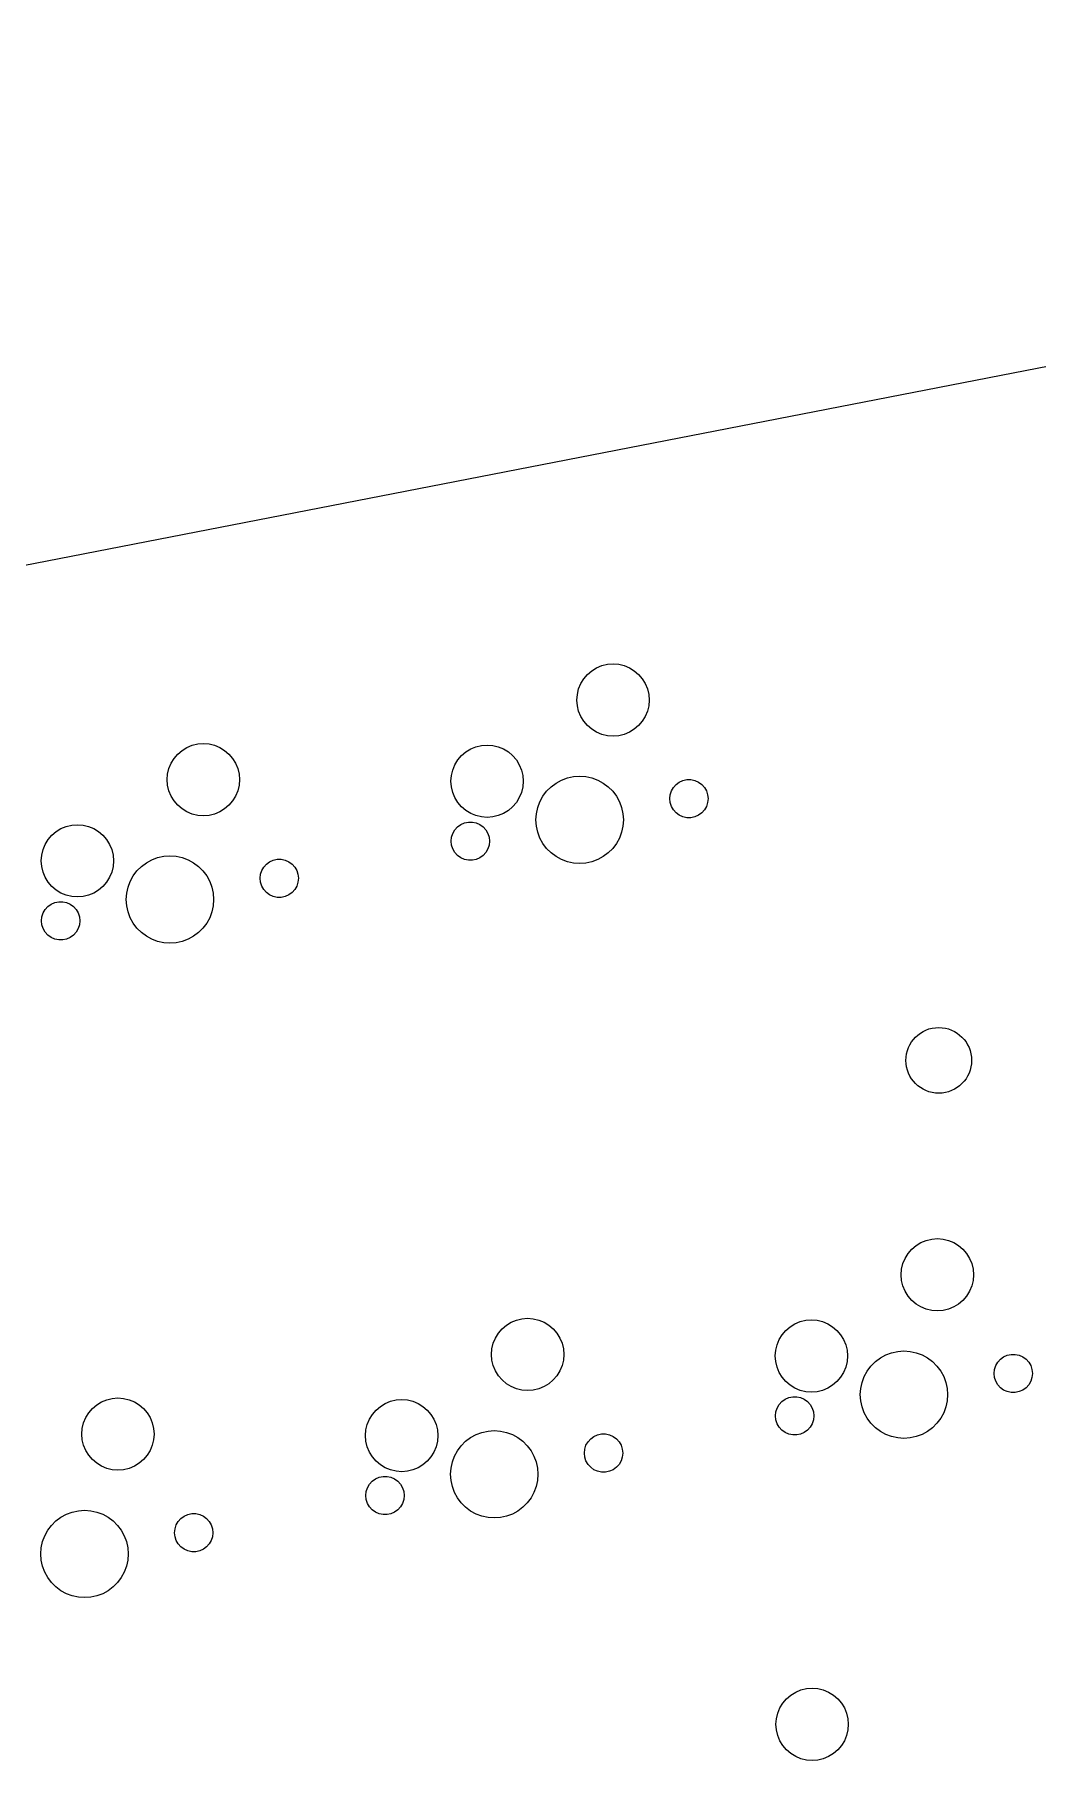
# Model space of a CAD drawing. Extents: x 101 to 518, y -308 to -134.
# Drawn here: x 300.5 to 346.3, y -213.1 to -134.4 of the extents above; entities that cross this region are included whole.
import ezdxf

# ---------------------------------------------------------------- set-up
doc = ezdxf.new("R2010")
doc.units = 0
doc.layers.add('BLACK', color=7, linetype='CONTINUOUS')

msp = doc.modelspace()

# ---------------------------------------------------------------- linework, layer by layer
at = {"layer": 'BLACK', "linetype": 'CONTINUOUS'}
for p, q in [((424.711961, -134.376322), (268.442894, -164.75692)), ((325.472702, -164.000792), (325.607985, -163.78003)), ((325.607985, -163.78003), (325.776137, -163.58315)), ((325.776137, -163.58315), (325.973017, -163.414998)), ((325.973017, -163.414998), (326.193779, -163.279715)), ((326.193779, -163.279715), (326.432985, -163.180633)), ((326.432985, -163.180633), (326.684746, -163.12019)), ((326.684746, -163.12019), (326.942863, -163.099876)), ((326.942863, -163.099876), (327.20098, -163.12019)), ((327.20098, -163.12019), (327.452741, -163.180633)), ((327.452741, -163.180633), (327.691947, -163.279715)), ((327.691947, -163.279715), (327.912709, -163.414998)), ((327.912709, -163.414998), (328.109589, -163.58315)), ((328.109589, -163.58315), (328.277741, -163.78003)), ((328.277741, -163.78003), (328.413024, -164.000792)), ((325.292863, -164.749876), (325.313177, -164.491759)), ((325.313177, -164.491759), (325.37362, -164.239998)), ((325.37362, -164.239998), (325.472702, -164.000792)), ((328.413024, -164.000792), (328.512106, -164.239998)), ((328.512106, -164.239998), (328.572549, -164.491759)), ((328.572549, -164.491759), (328.592863, -164.749876)), ((325.313177, -165.007993), (325.292863, -164.749876)), ((325.37362, -165.259754), (325.313177, -165.007993)), ((325.472702, -165.49896), (325.37362, -165.259754)), ((328.512106, -165.259754), (328.413024, -165.49896)), ((328.572549, -165.007993), (328.512106, -165.259754)), ((328.592863, -164.749876), (328.572549, -165.007993)), ((325.607985, -165.719722), (325.472702, -165.49896)), ((325.776137, -165.916602), (325.607985, -165.719722)), ((325.973017, -166.084754), (325.776137, -165.916602)), ((326.193779, -166.220037), (325.973017, -166.084754)), ((327.912709, -166.084754), (327.691947, -166.220037)), ((328.109589, -165.916602), (327.912709, -166.084754)), ((328.277741, -165.719722), (328.109589, -165.916602)), ((328.413024, -165.49896), (328.277741, -165.719722)), ((307.273019, -167.049909), (307.493781, -166.914626)), ((307.493781, -166.914626), (307.732987, -166.815544)), ((307.732987, -166.815544), (307.984748, -166.755101)), ((307.984748, -166.755101), (308.242865, -166.734787)), ((308.242865, -166.734787), (308.500982, -166.755101)), ((308.500982, -166.755101), (308.752743, -166.815544)), ((308.752743, -166.815544), (308.991949, -166.914626)), ((308.991949, -166.914626), (309.212711, -167.049909)), ((320.22434, -167.119968), (320.445102, -166.984685)), ((320.445102, -166.984685), (320.684308, -166.885603)), ((320.684308, -166.885603), (320.936069, -166.82516)), ((320.936069, -166.82516), (321.194186, -166.804846)), ((321.194186, -166.804846), (321.452303, -166.82516)), ((321.452303, -166.82516), (321.704064, -166.885603)), ((321.704064, -166.885603), (321.94327, -166.984685)), ((321.94327, -166.984685), (322.164032, -167.119968)), ((326.432985, -166.319119), (326.193779, -166.220037)), ((326.684746, -166.379562), (326.432985, -166.319119)), ((326.942863, -166.399876), (326.684746, -166.379562)), ((327.20098, -166.379562), (326.942863, -166.399876)), ((327.452741, -166.319119), (327.20098, -166.379562)), ((327.691947, -166.220037), (327.452741, -166.319119)), ((306.673622, -167.874909), (306.772704, -167.635703)), ((306.772704, -167.635703), (306.907987, -167.414941)), ((306.907987, -167.414941), (307.076139, -167.218061)), ((307.076139, -167.218061), (307.273019, -167.049909)), ((309.212711, -167.049909), (309.409591, -167.218061)), ((309.409591, -167.218061), (309.577743, -167.414941)), ((309.577743, -167.414941), (309.713026, -167.635703)), ((309.713026, -167.635703), (309.812108, -167.874909)), ((319.624943, -167.944968), (319.724025, -167.705762)), ((319.724025, -167.705762), (319.859308, -167.485)), ((319.859308, -167.485), (320.02746, -167.28812)), ((320.02746, -167.28812), (320.22434, -167.119968)), ((322.164032, -167.119968), (322.360912, -167.28812)), ((322.360912, -167.28812), (322.529064, -167.485)), ((322.529064, -167.485), (322.664347, -167.705762)), ((322.664347, -167.705762), (322.763429, -167.944968)), ((306.592865, -168.384787), (306.613179, -168.12667)), ((306.613179, -168.642904), (306.592865, -168.384787)), ((306.613179, -168.12667), (306.673622, -167.874909)), ((309.812108, -167.874909), (309.872551, -168.12667)), ((309.872551, -168.12667), (309.892865, -168.384787)), ((309.892865, -168.384787), (309.872551, -168.642904)), ((319.544186, -168.454846), (319.5645, -168.196729)), ((319.5645, -168.712963), (319.544186, -168.454846)), ((319.5645, -168.196729), (319.624943, -167.944968)), ((322.763429, -167.944968), (322.823872, -168.196729)), ((322.823872, -168.196729), (322.844186, -168.454846)), ((322.844186, -168.454846), (322.823872, -168.712963)), ((324.113113, -168.714308), (324.340856, -168.543822)), ((324.340856, -168.543822), (324.590544, -168.407482)), ((324.590544, -168.407482), (324.857093, -168.308064)), ((324.857093, -168.308064), (325.135078, -168.247592)), ((325.135078, -168.247592), (325.41884, -168.227297)), ((325.41884, -168.227297), (325.702602, -168.247592)), ((325.702602, -168.247592), (325.980587, -168.308064)), ((325.980587, -168.308064), (326.247136, -168.407482)), ((326.247136, -168.407482), (326.496824, -168.543822)), ((326.496824, -168.543822), (326.724567, -168.714308)), ((329.820017, -168.601635), (329.968006, -168.494115)), ((329.968006, -168.494115), (330.135116, -168.419713)), ((330.135116, -168.419713), (330.314044, -168.38168)), ((330.314044, -168.38168), (330.496968, -168.38168)), ((330.496968, -168.38168), (330.675896, -168.419713)), ((330.675896, -168.419713), (330.843006, -168.494115)), ((330.843006, -168.494115), (330.990995, -168.601635)), ((306.673622, -168.894665), (306.613179, -168.642904)), ((306.772704, -169.133871), (306.673622, -168.894665)), ((306.907987, -169.354633), (306.772704, -169.133871)), ((307.076139, -169.551513), (306.907987, -169.354633)), ((309.577743, -169.354633), (309.409591, -169.551513)), ((309.713026, -169.133871), (309.577743, -169.354633)), ((309.812108, -168.894665), (309.713026, -169.133871)), ((309.872551, -168.642904), (309.812108, -168.894665)), ((319.624943, -168.964724), (319.5645, -168.712963)), ((319.724025, -169.20393), (319.624943, -168.964724)), ((319.859308, -169.424692), (319.724025, -169.20393)), ((322.664347, -169.20393), (322.529064, -169.424692)), ((322.763429, -168.964724), (322.664347, -169.20393)), ((322.823872, -168.712963), (322.763429, -168.964724)), ((323.605125, -169.392901), (323.741465, -169.143213)), ((323.741465, -169.143213), (323.911951, -168.91547)), ((323.911951, -168.91547), (324.113113, -168.714308)), ((326.724567, -168.714308), (326.925729, -168.91547)), ((326.925729, -168.91547), (327.096215, -169.143213)), ((327.096215, -169.143213), (327.232555, -169.392901)), ((329.530506, -169.251887), (329.549627, -169.069964)), ((329.549627, -169.43381), (329.530506, -169.251887)), ((329.549627, -169.069964), (329.606154, -168.895992)), ((329.606154, -168.895992), (329.697616, -168.737575)), ((329.697616, -168.737575), (329.820017, -168.601635)), ((330.990995, -168.601635), (331.113396, -168.737575)), ((331.113396, -168.737575), (331.204858, -168.895992)), ((331.204858, -168.895992), (331.261385, -169.069964)), ((331.261385, -169.069964), (331.280506, -169.251887)), ((331.280506, -169.251887), (331.261385, -169.43381)), ((307.273019, -169.719665), (307.076139, -169.551513)), ((307.493781, -169.854948), (307.273019, -169.719665)), ((307.732987, -169.95403), (307.493781, -169.854948)), ((307.984748, -170.014473), (307.732987, -169.95403)), ((308.242865, -170.034787), (307.984748, -170.014473)), ((308.500982, -170.014473), (308.242865, -170.034787)), ((308.752743, -169.95403), (308.500982, -170.014473)), ((308.991949, -169.854948), (308.752743, -169.95403)), ((309.212711, -169.719665), (308.991949, -169.854948)), ((309.409591, -169.551513), (309.212711, -169.719665)), ((320.02746, -169.621572), (319.859308, -169.424692)), ((320.22434, -169.789724), (320.02746, -169.621572)), ((320.445102, -169.925007), (320.22434, -169.789724)), ((320.684308, -170.024089), (320.445102, -169.925007)), ((320.936069, -170.084532), (320.684308, -170.024089)), ((321.194186, -170.104846), (320.936069, -170.084532)), ((321.452303, -170.084532), (321.194186, -170.104846)), ((321.704064, -170.024089), (321.452303, -170.084532)), ((321.94327, -169.925007), (321.704064, -170.024089)), ((322.164032, -169.789724), (321.94327, -169.925007)), ((322.360912, -169.621572), (322.164032, -169.789724)), ((322.529064, -169.424692), (322.360912, -169.621572)), ((323.42494, -170.221197), (323.445235, -169.937435)), ((323.445235, -169.937435), (323.505707, -169.65945)), ((323.505707, -169.65945), (323.605125, -169.392901)), ((327.232555, -169.392901), (327.331973, -169.65945)), ((327.331973, -169.65945), (327.392445, -169.937435)), ((327.392445, -169.937435), (327.41274, -170.221197)), ((329.606154, -169.607782), (329.549627, -169.43381)), ((329.697616, -169.766199), (329.606154, -169.607782)), ((329.820017, -169.902139), (329.697616, -169.766199)), ((329.968006, -170.009659), (329.820017, -169.902139)), ((330.135116, -170.084061), (329.968006, -170.009659)), ((330.314044, -170.122094), (330.135116, -170.084061)), ((330.496968, -170.122094), (330.314044, -170.122094)), ((330.675896, -170.084061), (330.496968, -170.122094)), ((330.843006, -170.009659), (330.675896, -170.084061)), ((330.990995, -169.902139), (330.843006, -170.009659)), ((331.113396, -169.766199), (330.990995, -169.902139)), ((331.204858, -169.607782), (331.113396, -169.766199)), ((331.261385, -169.43381), (331.204858, -169.607782)), ((301.15931, -171.119911), (301.327462, -170.923031)), ((301.327462, -170.923031), (301.524342, -170.754879)), ((301.524342, -170.754879), (301.745104, -170.619596)), ((301.745104, -170.619596), (301.98431, -170.520514)), ((301.98431, -170.520514), (302.236071, -170.460071)), ((302.236071, -170.460071), (302.494188, -170.439757)), ((302.494188, -170.439757), (302.752305, -170.460071)), ((302.752305, -170.460071), (303.004066, -170.520514)), ((303.004066, -170.520514), (303.243272, -170.619596)), ((303.243272, -170.619596), (303.464034, -170.754879)), ((303.464034, -170.754879), (303.660914, -170.923031)), ((303.660914, -170.923031), (303.829066, -171.119911)), ((319.576295, -171.008584), (319.632822, -170.834612)), ((319.632822, -170.834612), (319.724284, -170.676195)), ((319.724284, -170.676195), (319.846685, -170.540255)), ((319.846685, -170.540255), (319.994674, -170.432735)), ((319.994674, -170.432735), (320.161784, -170.358333)), ((320.161784, -170.358333), (320.340712, -170.3203)), ((320.340712, -170.3203), (320.523636, -170.3203)), ((320.523636, -170.3203), (320.702564, -170.358333)), ((320.702564, -170.358333), (320.869674, -170.432735)), ((320.869674, -170.432735), (321.017663, -170.540255)), ((321.017663, -170.540255), (321.140064, -170.676195)), ((321.140064, -170.676195), (321.231526, -170.834612)), ((321.231526, -170.834612), (321.288053, -171.008584)), ((323.445235, -170.504959), (323.42494, -170.221197)), ((323.505707, -170.782944), (323.445235, -170.504959)), ((323.605125, -171.049493), (323.505707, -170.782944)), ((327.331973, -170.782944), (327.232555, -171.049493)), ((327.392445, -170.504959), (327.331973, -170.782944)), ((327.41274, -170.221197), (327.392445, -170.504959)), ((300.864502, -171.83164), (300.924945, -171.579879)), ((300.924945, -171.579879), (301.024027, -171.340673)), ((301.024027, -171.340673), (301.15931, -171.119911)), ((303.829066, -171.119911), (303.964349, -171.340673)), ((303.964349, -171.340673), (304.063431, -171.579879)), ((304.063431, -171.579879), (304.123874, -171.83164)), ((319.557174, -171.190507), (319.576295, -171.008584)), ((319.576295, -171.37243), (319.557174, -171.190507)), ((319.632822, -171.546402), (319.576295, -171.37243)), ((319.724284, -171.704819), (319.632822, -171.546402)), ((319.846685, -171.840759), (319.724284, -171.704819)), ((321.140064, -171.704819), (321.017663, -171.840759)), ((321.231526, -171.546402), (321.140064, -171.704819)), ((321.288053, -171.37243), (321.231526, -171.546402)), ((321.288053, -171.008584), (321.307174, -171.190507)), ((321.307174, -171.190507), (321.288053, -171.37243)), ((323.741465, -171.299181), (323.605125, -171.049493)), ((323.911951, -171.526924), (323.741465, -171.299181)), ((324.113113, -171.728086), (323.911951, -171.526924)), ((326.925729, -171.526924), (326.724567, -171.728086)), ((327.096215, -171.299181), (326.925729, -171.526924)), ((327.232555, -171.049493), (327.096215, -171.299181)), ((300.844188, -172.089757), (300.864502, -171.83164)), ((300.864502, -172.347874), (300.844188, -172.089757)), ((300.924945, -172.599635), (300.864502, -172.347874)), ((304.123874, -172.347874), (304.063431, -172.599635)), ((304.123874, -171.83164), (304.144188, -172.089757)), ((304.144188, -172.089757), (304.123874, -172.347874)), ((305.211953, -172.550381), (305.413115, -172.349219)), ((305.413115, -172.349219), (305.640858, -172.178733)), ((305.640858, -172.178733), (305.890546, -172.042393)), ((305.890546, -172.042393), (306.157095, -171.942975)), ((306.157095, -171.942975), (306.43508, -171.882503)), ((306.43508, -171.882503), (306.718842, -171.862208)), ((306.718842, -171.862208), (307.002604, -171.882503)), ((307.002604, -171.882503), (307.280589, -171.942975)), ((307.280589, -171.942975), (307.547138, -172.042393)), ((307.547138, -172.042393), (307.796826, -172.178733)), ((307.796826, -172.178733), (308.024569, -172.349219)), ((308.024569, -172.349219), (308.225731, -172.550381)), ((310.906156, -172.530903), (310.997618, -172.372486)), ((310.997618, -172.372486), (311.120019, -172.236546)), ((311.120019, -172.236546), (311.268008, -172.129026)), ((311.268008, -172.129026), (311.435118, -172.054624)), ((311.435118, -172.054624), (311.614046, -172.016591)), ((311.614046, -172.016591), (311.79697, -172.016591)), ((311.79697, -172.016591), (311.975898, -172.054624)), ((311.975898, -172.054624), (312.143008, -172.129026)), ((312.143008, -172.129026), (312.290997, -172.236546)), ((312.290997, -172.236546), (312.413398, -172.372486)), ((312.413398, -172.372486), (312.50486, -172.530903)), ((319.994674, -171.948279), (319.846685, -171.840759)), ((320.161784, -172.022681), (319.994674, -171.948279)), ((320.340712, -172.060714), (320.161784, -172.022681)), ((320.523636, -172.060714), (320.340712, -172.060714)), ((320.702564, -172.022681), (320.523636, -172.060714)), ((320.869674, -171.948279), (320.702564, -172.022681)), ((321.017663, -171.840759), (320.869674, -171.948279)), ((324.340856, -171.898572), (324.113113, -171.728086)), ((324.590544, -172.034912), (324.340856, -171.898572)), ((324.857093, -172.13433), (324.590544, -172.034912)), ((325.135078, -172.194802), (324.857093, -172.13433)), ((325.41884, -172.215097), (325.135078, -172.194802)), ((325.702602, -172.194802), (325.41884, -172.215097)), ((325.980587, -172.13433), (325.702602, -172.194802)), ((326.247136, -172.034912), (325.980587, -172.13433)), ((326.496824, -171.898572), (326.247136, -172.034912)), ((326.724567, -171.728086), (326.496824, -171.898572)), ((301.024027, -172.838841), (300.924945, -172.599635)), ((301.15931, -173.059603), (301.024027, -172.838841)), ((301.327462, -173.256483), (301.15931, -173.059603)), ((301.524342, -173.424635), (301.327462, -173.256483)), ((303.660914, -173.256483), (303.464034, -173.424635)), ((303.829066, -173.059603), (303.660914, -173.256483)), ((303.964349, -172.838841), (303.829066, -173.059603)), ((304.063431, -172.599635), (303.964349, -172.838841)), ((304.745237, -173.572346), (304.805709, -173.294361)), ((304.805709, -173.294361), (304.905127, -173.027812)), ((304.905127, -173.027812), (305.041467, -172.778124)), ((305.041467, -172.778124), (305.211953, -172.550381)), ((308.225731, -172.550381), (308.396217, -172.778124)), ((308.396217, -172.778124), (308.532557, -173.027812)), ((308.532557, -173.027812), (308.631975, -173.294361)), ((308.631975, -173.294361), (308.692447, -173.572346)), ((310.830508, -172.886798), (310.849629, -172.704875)), ((310.849629, -173.068721), (310.830508, -172.886798)), ((310.849629, -172.704875), (310.906156, -172.530903)), ((310.906156, -173.242693), (310.849629, -173.068721)), ((310.997618, -173.40111), (310.906156, -173.242693)), ((312.50486, -173.242693), (312.413398, -173.40111)), ((312.50486, -172.530903), (312.561387, -172.704875)), ((312.561387, -173.068721), (312.50486, -173.242693)), ((312.561387, -172.704875), (312.580508, -172.886798)), ((312.580508, -172.886798), (312.561387, -173.068721)), ((301.146687, -174.175166), (301.294676, -174.067646)), ((301.294676, -174.067646), (301.461786, -173.993244)), ((301.461786, -173.993244), (301.640714, -173.955211)), ((301.745104, -173.559918), (301.524342, -173.424635)), ((301.640714, -173.955211), (301.823638, -173.955211)), ((301.98431, -173.659), (301.745104, -173.559918)), ((301.823638, -173.955211), (302.002566, -173.993244)), ((302.236071, -173.719443), (301.98431, -173.659)), ((302.002566, -173.993244), (302.169676, -174.067646)), ((302.169676, -174.067646), (302.317665, -174.175166)), ((302.494188, -173.739757), (302.236071, -173.719443)), ((302.752305, -173.719443), (302.494188, -173.739757)), ((303.004066, -173.659), (302.752305, -173.719443)), ((303.243272, -173.559918), (303.004066, -173.659)), ((303.464034, -173.424635), (303.243272, -173.559918)), ((304.724942, -173.856108), (304.745237, -173.572346)), ((304.745237, -174.13987), (304.724942, -173.856108)), ((308.692447, -173.572346), (308.712742, -173.856108)), ((308.712742, -173.856108), (308.692447, -174.13987)), ((311.120019, -173.53705), (310.997618, -173.40111)), ((311.268008, -173.64457), (311.120019, -173.53705)), ((311.435118, -173.718972), (311.268008, -173.64457)), ((311.614046, -173.757005), (311.435118, -173.718972)), ((311.79697, -173.757005), (311.614046, -173.757005)), ((311.975898, -173.718972), (311.79697, -173.757005)), ((312.143008, -173.64457), (311.975898, -173.718972)), ((312.290997, -173.53705), (312.143008, -173.64457)), ((312.413398, -173.40111), (312.290997, -173.53705)), ((300.857176, -174.825418), (300.876297, -174.643495)), ((300.876297, -175.007341), (300.857176, -174.825418)), ((300.876297, -174.643495), (300.932824, -174.469523)), ((300.932824, -174.469523), (301.024286, -174.311106)), ((301.024286, -174.311106), (301.146687, -174.175166)), ((302.317665, -174.175166), (302.440066, -174.311106)), ((302.440066, -174.311106), (302.531528, -174.469523)), ((302.531528, -174.469523), (302.588055, -174.643495)), ((302.588055, -174.643495), (302.607176, -174.825418)), ((302.607176, -174.825418), (302.588055, -175.007341)), ((304.805709, -174.417855), (304.745237, -174.13987)), ((304.905127, -174.684404), (304.805709, -174.417855)), ((305.041467, -174.934092), (304.905127, -174.684404)), ((308.532557, -174.684404), (308.396217, -174.934092)), ((308.631975, -174.417855), (308.532557, -174.684404)), ((308.692447, -174.13987), (308.631975, -174.417855)), ((300.932824, -175.181313), (300.876297, -175.007341)), ((301.024286, -175.33973), (300.932824, -175.181313)), ((301.146687, -175.47567), (301.024286, -175.33973)), ((301.294676, -175.58319), (301.146687, -175.47567)), ((301.461786, -175.657592), (301.294676, -175.58319)), ((301.640714, -175.695625), (301.461786, -175.657592)), ((302.002566, -175.657592), (301.823638, -175.695625)), ((302.169676, -175.58319), (302.002566, -175.657592)), ((302.317665, -175.47567), (302.169676, -175.58319)), ((302.440066, -175.33973), (302.317665, -175.47567)), ((302.531528, -175.181313), (302.440066, -175.33973)), ((302.588055, -175.007341), (302.531528, -175.181313)), ((305.211953, -175.161835), (305.041467, -174.934092)), ((305.413115, -175.362997), (305.211953, -175.161835)), ((305.640858, -175.533483), (305.413115, -175.362997)), ((305.890546, -175.669823), (305.640858, -175.533483)), ((307.796826, -175.533483), (307.547138, -175.669823)), ((308.024569, -175.362997), (307.796826, -175.533483)), ((308.225731, -175.161835), (308.024569, -175.362997)), ((308.396217, -174.934092), (308.225731, -175.161835)), ((301.823638, -175.695625), (301.640714, -175.695625)), ((306.157095, -175.769241), (305.890546, -175.669823)), ((306.43508, -175.829713), (306.157095, -175.769241)), ((306.718842, -175.850008), (306.43508, -175.829713)), ((307.002604, -175.829713), (306.718842, -175.850008)), ((307.280589, -175.769241), (307.002604, -175.829713)), ((307.547138, -175.669823), (307.280589, -175.769241)), ((340.410351, -190.012571), (340.578503, -189.815691)), ((340.578503, -189.815691), (340.775383, -189.647539)), ((340.775383, -189.647539), (340.996145, -189.512256)), ((340.996145, -189.512256), (341.235351, -189.413174)), ((341.235351, -189.413174), (341.487112, -189.352731)), ((341.487112, -189.352731), (341.745229, -189.332417)), ((341.745229, -189.332417), (342.003346, -189.352731)), ((342.003346, -189.352731), (342.255107, -189.413174)), ((342.255107, -189.413174), (342.494313, -189.512256)), ((342.494313, -189.512256), (342.715075, -189.647539)), ((342.715075, -189.647539), (342.911955, -189.815691)), ((342.911955, -189.815691), (343.080107, -190.012571)), ((340.115543, -190.7243), (340.175986, -190.472539)), ((340.175986, -190.472539), (340.275068, -190.233333)), ((340.275068, -190.233333), (340.410351, -190.012571)), ((343.080107, -190.012571), (343.21539, -190.233333)), ((343.21539, -190.233333), (343.314472, -190.472539)), ((343.314472, -190.472539), (343.374915, -190.7243)), ((340.095229, -190.982417), (340.115543, -190.7243)), ((340.115543, -191.240534), (340.095229, -190.982417)), ((340.175986, -191.492295), (340.115543, -191.240534)), ((343.374915, -191.240534), (343.314472, -191.492295)), ((343.374915, -190.7243), (343.395229, -190.982417)), ((343.395229, -190.982417), (343.374915, -191.240534)), ((340.275068, -191.731501), (340.175986, -191.492295)), ((340.410351, -191.952263), (340.275068, -191.731501)), ((340.578503, -192.149143), (340.410351, -191.952263)), ((340.775383, -192.317295), (340.578503, -192.149143)), ((342.911955, -192.149143), (342.715075, -192.317295)), ((343.080107, -191.952263), (342.911955, -192.149143)), ((343.21539, -191.731501), (343.080107, -191.952263)), ((343.314472, -191.492295), (343.21539, -191.731501)), ((322.535353, -193.048085), (322.787114, -192.987642)), ((322.787114, -192.987642), (323.045231, -192.967328)), ((323.045231, -192.967328), (323.303348, -192.987642)), ((323.303348, -192.987642), (323.555109, -193.048085)), ((340.996145, -192.452578), (340.775383, -192.317295)), ((341.235351, -192.55166), (340.996145, -192.452578)), ((341.487112, -192.612103), (341.235351, -192.55166)), ((341.745229, -192.632417), (341.487112, -192.612103)), ((342.003346, -192.612103), (341.745229, -192.632417)), ((342.255107, -192.55166), (342.003346, -192.612103)), ((342.494313, -192.452578), (342.255107, -192.55166)), ((342.715075, -192.317295), (342.494313, -192.452578)), ((321.57507, -193.868244), (321.710353, -193.647482)), ((321.710353, -193.647482), (321.878505, -193.450602)), ((321.878505, -193.450602), (322.075385, -193.28245)), ((322.075385, -193.28245), (322.296147, -193.147167)), ((322.296147, -193.147167), (322.535353, -193.048085)), ((323.555109, -193.048085), (323.794315, -193.147167)), ((323.794315, -193.147167), (324.015077, -193.28245)), ((324.015077, -193.28245), (324.211957, -193.450602)), ((324.211957, -193.450602), (324.380109, -193.647482)), ((324.380109, -193.647482), (324.515392, -193.868244)), ((334.526391, -193.938303), (334.661674, -193.717541)), ((334.661674, -193.717541), (334.829826, -193.520661)), ((334.829826, -193.520661), (335.026706, -193.352509)), ((335.026706, -193.352509), (335.247468, -193.217226)), ((335.247468, -193.217226), (335.486674, -193.118144)), ((335.486674, -193.118144), (335.738435, -193.057701)), ((335.738435, -193.057701), (335.996552, -193.037387)), ((335.996552, -193.037387), (336.254669, -193.057701)), ((336.254669, -193.057701), (336.50643, -193.118144)), ((336.50643, -193.118144), (336.745636, -193.217226)), ((336.745636, -193.217226), (336.966398, -193.352509)), ((336.966398, -193.352509), (337.163278, -193.520661)), ((337.163278, -193.520661), (337.33143, -193.717541)), ((337.33143, -193.717541), (337.466713, -193.938303)), ((321.395231, -194.617328), (321.415545, -194.359211)), ((321.415545, -194.359211), (321.475988, -194.10745)), ((321.475988, -194.10745), (321.57507, -193.868244)), ((324.515392, -193.868244), (324.614474, -194.10745)), ((324.614474, -194.10745), (324.674917, -194.359211)), ((324.674917, -194.359211), (324.695231, -194.617328)), ((334.346552, -194.687387), (334.366866, -194.42927)), ((334.366866, -194.42927), (334.427309, -194.177509)), ((334.427309, -194.177509), (334.526391, -193.938303)), ((337.466713, -193.938303), (337.565795, -194.177509)), ((337.565795, -194.177509), (337.626238, -194.42927)), ((337.626238, -194.42927), (337.646552, -194.687387)), ((339.39291, -194.640023), (339.659459, -194.540605)), ((339.659459, -194.540605), (339.937444, -194.480133)), ((339.937444, -194.480133), (340.221206, -194.459838)), ((340.221206, -194.459838), (340.504968, -194.480133)), ((340.504968, -194.480133), (340.782953, -194.540605)), ((340.782953, -194.540605), (341.049502, -194.640023)), ((321.415545, -194.875445), (321.395231, -194.617328)), ((321.475988, -195.127206), (321.415545, -194.875445)), ((321.57507, -195.366412), (321.475988, -195.127206)), ((324.614474, -195.127206), (324.515392, -195.366412)), ((324.674917, -194.875445), (324.614474, -195.127206)), ((324.695231, -194.617328), (324.674917, -194.875445)), ((334.366866, -194.945504), (334.346552, -194.687387)), ((334.427309, -195.197265), (334.366866, -194.945504)), ((334.526391, -195.436471), (334.427309, -195.197265)), ((337.565795, -195.197265), (337.466713, -195.436471)), ((337.626238, -194.945504), (337.565795, -195.197265)), ((337.646552, -194.687387), (337.626238, -194.945504)), ((338.543831, -195.375754), (338.714317, -195.148011)), ((338.714317, -195.148011), (338.915479, -194.946849)), ((338.915479, -194.946849), (339.143222, -194.776363)), ((339.143222, -194.776363), (339.39291, -194.640023)), ((341.049502, -194.640023), (341.29919, -194.776363)), ((341.29919, -194.776363), (341.526933, -194.946849)), ((341.526933, -194.946849), (341.728095, -195.148011)), ((341.728095, -195.148011), (341.898581, -195.375754)), ((344.332872, -195.484428), (344.351993, -195.302505)), ((344.351993, -195.302505), (344.40852, -195.128533)), ((344.40852, -195.128533), (344.499982, -194.970116)), ((344.499982, -194.970116), (344.622383, -194.834176)), ((344.622383, -194.834176), (344.770372, -194.726656)), ((344.770372, -194.726656), (344.937482, -194.652254)), ((344.937482, -194.652254), (345.11641, -194.614221)), ((345.11641, -194.614221), (345.299334, -194.614221)), ((345.299334, -194.614221), (345.478262, -194.652254)), ((345.478262, -194.652254), (345.645372, -194.726656)), ((345.645372, -194.726656), (345.793361, -194.834176)), ((345.793361, -194.834176), (345.915762, -194.970116)), ((345.915762, -194.970116), (346.007224, -195.128533)), ((346.007224, -195.128533), (346.063751, -195.302505)), ((346.063751, -195.302505), (346.082872, -195.484428)), ((321.710353, -195.587174), (321.57507, -195.366412)), ((321.878505, -195.784054), (321.710353, -195.587174)), ((322.075385, -195.952206), (321.878505, -195.784054)), ((322.296147, -196.087489), (322.075385, -195.952206)), ((322.535353, -196.186571), (322.296147, -196.087489)), ((323.794315, -196.087489), (323.555109, -196.186571)), ((324.015077, -195.952206), (323.794315, -196.087489)), ((324.211957, -195.784054), (324.015077, -195.952206)), ((324.380109, -195.587174), (324.211957, -195.784054)), ((324.515392, -195.366412), (324.380109, -195.587174)), ((334.661674, -195.657233), (334.526391, -195.436471)), ((334.829826, -195.854113), (334.661674, -195.657233)), ((335.026706, -196.022265), (334.829826, -195.854113)), ((335.247468, -196.157548), (335.026706, -196.022265)), ((336.966398, -196.022265), (336.745636, -196.157548)), ((337.163278, -195.854113), (336.966398, -196.022265)), ((337.33143, -195.657233), (337.163278, -195.854113)), ((337.466713, -195.436471), (337.33143, -195.657233)), ((338.247601, -196.169976), (338.308073, -195.891991)), ((338.308073, -195.891991), (338.407491, -195.625442)), ((338.407491, -195.625442), (338.543831, -195.375754)), ((341.898581, -195.375754), (342.034921, -195.625442)), ((342.034921, -195.625442), (342.134339, -195.891991)), ((342.134339, -195.891991), (342.194811, -196.169976)), ((344.351993, -195.666351), (344.332872, -195.484428)), ((344.40852, -195.840323), (344.351993, -195.666351)), ((344.499982, -195.99874), (344.40852, -195.840323)), ((344.622383, -196.13468), (344.499982, -195.99874)), ((344.770372, -196.2422), (344.622383, -196.13468)), ((345.793361, -196.13468), (345.645372, -196.2422)), ((345.915762, -195.99874), (345.793361, -196.13468)), ((346.007224, -195.840323), (345.915762, -195.99874)), ((346.063751, -195.666351), (346.007224, -195.840323)), ((346.082872, -195.484428), (346.063751, -195.666351)), ((303.178507, -197.085514), (303.375387, -196.917362)), ((303.375387, -196.917362), (303.596149, -196.782079)), ((303.596149, -196.782079), (303.835355, -196.682997)), ((303.835355, -196.682997), (304.087116, -196.622554)), ((304.087116, -196.622554), (304.345233, -196.60224)), ((304.345233, -196.60224), (304.60335, -196.622554)), ((304.60335, -196.622554), (304.855111, -196.682997)), ((304.855111, -196.682997), (305.094317, -196.782079)), ((305.094317, -196.782079), (305.315079, -196.917362)), ((305.315079, -196.917362), (305.511959, -197.085514)), ((316.326708, -196.98742), (316.54747, -196.852137)), ((316.54747, -196.852137), (316.786676, -196.753055)), ((316.786676, -196.753055), (317.038437, -196.692612)), ((317.038437, -196.692612), (317.296554, -196.672298)), ((317.296554, -196.672298), (317.554671, -196.692612)), ((317.554671, -196.692612), (317.806432, -196.753055)), ((317.806432, -196.753055), (318.045638, -196.852137)), ((318.045638, -196.852137), (318.2664, -196.98742)), ((322.787114, -196.247014), (322.535353, -196.186571)), ((323.045231, -196.267328), (322.787114, -196.247014)), ((323.303348, -196.247014), (323.045231, -196.267328)), ((323.555109, -196.186571), (323.303348, -196.247014)), ((334.435188, -197.067153), (334.52665, -196.908736)), ((334.52665, -196.908736), (334.649051, -196.772796)), ((334.649051, -196.772796), (334.79704, -196.665276)), ((334.79704, -196.665276), (334.96415, -196.590874)), ((334.96415, -196.590874), (335.143078, -196.552841)), ((335.143078, -196.552841), (335.326002, -196.552841)), ((335.486674, -196.25663), (335.247468, -196.157548)), ((335.326002, -196.552841), (335.50493, -196.590874)), ((335.738435, -196.317073), (335.486674, -196.25663)), ((335.50493, -196.590874), (335.67204, -196.665276)), ((335.67204, -196.665276), (335.820029, -196.772796)), ((335.996552, -196.337387), (335.738435, -196.317073)), ((335.820029, -196.772796), (335.94243, -196.908736)), ((335.94243, -196.908736), (336.033892, -197.067153)), ((336.254669, -196.317073), (335.996552, -196.337387)), ((336.50643, -196.25663), (336.254669, -196.317073)), ((336.745636, -196.157548), (336.50643, -196.25663)), ((338.227306, -196.453738), (338.247601, -196.169976)), ((338.247601, -196.7375), (338.227306, -196.453738)), ((338.308073, -197.015485), (338.247601, -196.7375)), ((342.194811, -196.7375), (342.134339, -197.015485)), ((342.194811, -196.169976), (342.215106, -196.453738)), ((342.215106, -196.453738), (342.194811, -196.7375)), ((344.937482, -196.316602), (344.770372, -196.2422)), ((345.11641, -196.354635), (344.937482, -196.316602)), ((345.299334, -196.354635), (345.11641, -196.354635)), ((345.478262, -196.316602), (345.299334, -196.354635)), ((345.645372, -196.2422), (345.478262, -196.316602)), ((302.77599, -197.742362), (302.875072, -197.503156)), ((302.875072, -197.503156), (303.010355, -197.282394)), ((303.010355, -197.282394), (303.178507, -197.085514)), ((305.511959, -197.085514), (305.680111, -197.282394)), ((305.680111, -197.282394), (305.815394, -197.503156)), ((305.815394, -197.503156), (305.914476, -197.742362)), ((315.727311, -197.81242), (315.826393, -197.573214)), ((315.826393, -197.573214), (315.961676, -197.352452)), ((315.961676, -197.352452), (316.129828, -197.155572)), ((316.129828, -197.155572), (316.326708, -196.98742)), ((318.2664, -196.98742), (318.46328, -197.155572)), ((318.46328, -197.155572), (318.631432, -197.352452)), ((318.631432, -197.352452), (318.766715, -197.573214)), ((318.766715, -197.573214), (318.865797, -197.81242)), ((334.35954, -197.423048), (334.378661, -197.241125)), ((334.378661, -197.604971), (334.35954, -197.423048)), ((334.378661, -197.241125), (334.435188, -197.067153)), ((334.435188, -197.778943), (334.378661, -197.604971)), ((336.033892, -197.067153), (336.090419, -197.241125)), ((336.090419, -197.604971), (336.033892, -197.778943)), ((336.090419, -197.241125), (336.10954, -197.423048)), ((336.10954, -197.423048), (336.090419, -197.604971)), ((338.407491, -197.282034), (338.308073, -197.015485)), ((338.543831, -197.531722), (338.407491, -197.282034)), ((338.714317, -197.759465), (338.543831, -197.531722)), ((341.898581, -197.531722), (341.728095, -197.759465)), ((342.034921, -197.282034), (341.898581, -197.531722)), ((342.134339, -197.015485), (342.034921, -197.282034)), ((302.695233, -198.25224), (302.715547, -197.994123)), ((302.715547, -198.510357), (302.695233, -198.25224)), ((302.715547, -197.994123), (302.77599, -197.742362)), ((305.914476, -197.742362), (305.974919, -197.994123)), ((305.974919, -197.994123), (305.995233, -198.25224)), ((305.995233, -198.25224), (305.974919, -198.510357)), ((315.646554, -198.322298), (315.666868, -198.064181)), ((315.666868, -198.580415), (315.646554, -198.322298)), ((315.666868, -198.064181), (315.727311, -197.81242)), ((318.865797, -197.81242), (318.92624, -198.064181)), ((318.92624, -198.064181), (318.946554, -198.322298)), ((318.946554, -198.322298), (318.92624, -198.580415)), ((320.215481, -198.58176), (320.443224, -198.411274)), ((320.443224, -198.411274), (320.692912, -198.274934)), ((320.692912, -198.274934), (320.959461, -198.175516)), ((320.959461, -198.175516), (321.237446, -198.115044)), ((321.237446, -198.115044), (321.521208, -198.094749)), ((321.521208, -198.094749), (321.80497, -198.115044)), ((321.80497, -198.115044), (322.082955, -198.175516)), ((322.082955, -198.175516), (322.349504, -198.274934)), ((322.349504, -198.274934), (322.599192, -198.411274)), ((322.599192, -198.411274), (322.826935, -198.58176)), ((325.799984, -198.605027), (325.922385, -198.469087)), ((325.922385, -198.469087), (326.070374, -198.361567)), ((326.070374, -198.361567), (326.237484, -198.287165)), ((326.237484, -198.287165), (326.416412, -198.249132)), ((326.416412, -198.249132), (326.599336, -198.249132)), ((326.599336, -198.249132), (326.778264, -198.287165)), ((326.778264, -198.287165), (326.945374, -198.361567)), ((326.945374, -198.361567), (327.093363, -198.469087)), ((327.093363, -198.469087), (327.215764, -198.605027)), ((334.52665, -197.93736), (334.435188, -197.778943)), ((334.649051, -198.0733), (334.52665, -197.93736)), ((334.79704, -198.18082), (334.649051, -198.0733)), ((334.96415, -198.255222), (334.79704, -198.18082)), ((335.143078, -198.293255), (334.96415, -198.255222)), ((335.326002, -198.293255), (335.143078, -198.293255)), ((335.50493, -198.255222), (335.326002, -198.293255)), ((335.67204, -198.18082), (335.50493, -198.255222)), ((335.820029, -198.0733), (335.67204, -198.18082)), ((335.94243, -197.93736), (335.820029, -198.0733)), ((336.033892, -197.778943), (335.94243, -197.93736)), ((338.915479, -197.960627), (338.714317, -197.759465)), ((339.143222, -198.131113), (338.915479, -197.960627)), ((339.39291, -198.267453), (339.143222, -198.131113)), ((339.659459, -198.366871), (339.39291, -198.267453)), ((339.937444, -198.427343), (339.659459, -198.366871)), ((340.221206, -198.447638), (339.937444, -198.427343)), ((340.504968, -198.427343), (340.221206, -198.447638)), ((340.782953, -198.366871), (340.504968, -198.427343)), ((341.049502, -198.267453), (340.782953, -198.366871)), ((341.29919, -198.131113), (341.049502, -198.267453)), ((341.526933, -197.960627), (341.29919, -198.131113)), ((341.728095, -197.759465), (341.526933, -197.960627)), ((302.77599, -198.762118), (302.715547, -198.510357)), ((302.875072, -199.001324), (302.77599, -198.762118)), ((303.010355, -199.222086), (302.875072, -199.001324)), ((303.178507, -199.418966), (303.010355, -199.222086)), ((305.680111, -199.222086), (305.511959, -199.418966)), ((305.815394, -199.001324), (305.680111, -199.222086)), ((305.914476, -198.762118), (305.815394, -199.001324)), ((305.974919, -198.510357), (305.914476, -198.762118)), ((315.727311, -198.832176), (315.666868, -198.580415)), ((315.826393, -199.071382), (315.727311, -198.832176)), ((315.961676, -199.292144), (315.826393, -199.071382)), ((316.129828, -199.489024), (315.961676, -199.292144)), ((318.631432, -199.292144), (318.46328, -199.489024)), ((318.766715, -199.071382), (318.631432, -199.292144)), ((318.865797, -198.832176), (318.766715, -199.071382)), ((318.92624, -198.580415), (318.865797, -198.832176)), ((319.608075, -199.526902), (319.707493, -199.260353)), ((319.707493, -199.260353), (319.843833, -199.010665)), ((319.843833, -199.010665), (320.014319, -198.782922)), ((320.014319, -198.782922), (320.215481, -198.58176)), ((322.826935, -198.58176), (323.028097, -198.782922)), ((323.028097, -198.782922), (323.198583, -199.010665)), ((323.198583, -199.010665), (323.334923, -199.260353)), ((323.334923, -199.260353), (323.434341, -199.526902)), ((325.632874, -199.119339), (325.651995, -198.937416)), ((325.651995, -199.301262), (325.632874, -199.119339)), ((325.651995, -198.937416), (325.708522, -198.763444)), ((325.708522, -198.763444), (325.799984, -198.605027)), ((327.215764, -198.605027), (327.307226, -198.763444)), ((327.307226, -198.763444), (327.363753, -198.937416)), ((327.363753, -198.937416), (327.382874, -199.119339)), ((327.382874, -199.119339), (327.363753, -199.301262)), ((303.375387, -199.587118), (303.178507, -199.418966)), ((303.596149, -199.722401), (303.375387, -199.587118)), ((303.835355, -199.821483), (303.596149, -199.722401)), ((304.087116, -199.881926), (303.835355, -199.821483)), ((304.345233, -199.90224), (304.087116, -199.881926)), ((304.60335, -199.881926), (304.345233, -199.90224)), ((304.855111, -199.821483), (304.60335, -199.881926)), ((305.094317, -199.722401), (304.855111, -199.821483)), ((305.315079, -199.587118), (305.094317, -199.722401)), ((305.511959, -199.418966), (305.315079, -199.587118)), ((316.326708, -199.657176), (316.129828, -199.489024)), ((316.54747, -199.792459), (316.326708, -199.657176)), ((316.786676, -199.891541), (316.54747, -199.792459)), ((317.038437, -199.951984), (316.786676, -199.891541)), ((317.296554, -199.972298), (317.038437, -199.951984)), ((317.554671, -199.951984), (317.296554, -199.972298)), ((317.806432, -199.891541), (317.554671, -199.951984)), ((318.045638, -199.792459), (317.806432, -199.891541)), ((318.2664, -199.657176), (318.045638, -199.792459)), ((318.46328, -199.489024), (318.2664, -199.657176)), ((319.527308, -200.088649), (319.547603, -199.804887)), ((319.547603, -199.804887), (319.608075, -199.526902)), ((323.434341, -199.526902), (323.494813, -199.804887)), ((323.494813, -199.804887), (323.515108, -200.088649)), ((325.708522, -199.475234), (325.651995, -199.301262)), ((325.799984, -199.633651), (325.708522, -199.475234)), ((325.922385, -199.769591), (325.799984, -199.633651)), ((326.070374, -199.877111), (325.922385, -199.769591)), ((326.237484, -199.951513), (326.070374, -199.877111)), ((326.416412, -199.989546), (326.237484, -199.951513)), ((326.599336, -199.989546), (326.416412, -199.989546)), ((326.778264, -199.951513), (326.599336, -199.989546)), ((326.945374, -199.877111), (326.778264, -199.951513)), ((327.093363, -199.769591), (326.945374, -199.877111)), ((327.215764, -199.633651), (327.093363, -199.769591)), ((327.307226, -199.475234), (327.215764, -199.633651)), ((327.363753, -199.301262), (327.307226, -199.475234)), ((315.678663, -200.876036), (315.73519, -200.702064)), ((315.73519, -200.702064), (315.826652, -200.543647)), ((315.826652, -200.543647), (315.949053, -200.407707)), ((315.949053, -200.407707), (316.097042, -200.300187)), ((316.097042, -200.300187), (316.264152, -200.225785)), ((316.264152, -200.225785), (316.44308, -200.187752)), ((316.44308, -200.187752), (316.626004, -200.187752)), ((316.626004, -200.187752), (316.804932, -200.225785)), ((316.804932, -200.225785), (316.972042, -200.300187)), ((316.972042, -200.300187), (317.120031, -200.407707)), ((317.120031, -200.407707), (317.242432, -200.543647)), ((317.242432, -200.543647), (317.333894, -200.702064)), ((317.333894, -200.702064), (317.390421, -200.876036)), ((319.547603, -200.372411), (319.527308, -200.088649)), ((319.608075, -200.650396), (319.547603, -200.372411)), ((319.707493, -200.916945), (319.608075, -200.650396)), ((323.434341, -200.650396), (323.334923, -200.916945)), ((323.494813, -200.372411), (323.434341, -200.650396)), ((323.515108, -200.088649), (323.494813, -200.372411)), ((315.659542, -201.057959), (315.678663, -200.876036)), ((315.678663, -201.239882), (315.659542, -201.057959)), ((315.73519, -201.413854), (315.678663, -201.239882)), ((315.826652, -201.572271), (315.73519, -201.413854)), ((315.949053, -201.708211), (315.826652, -201.572271)), ((317.242432, -201.572271), (317.120031, -201.708211)), ((317.333894, -201.413854), (317.242432, -201.572271)), ((317.390421, -201.239882), (317.333894, -201.413854)), ((317.390421, -200.876036), (317.409542, -201.057959)), ((317.409542, -201.057959), (317.390421, -201.239882)), ((319.843833, -201.166633), (319.707493, -200.916945)), ((320.014319, -201.394376), (319.843833, -201.166633)), ((320.215481, -201.595538), (320.014319, -201.394376)), ((320.443224, -201.766024), (320.215481, -201.595538)), ((322.826935, -201.595538), (322.599192, -201.766024)), ((323.028097, -201.394376), (322.826935, -201.595538)), ((323.198583, -201.166633), (323.028097, -201.394376)), ((323.334923, -200.916945), (323.198583, -201.166633)), ((301.143835, -202.645577), (301.314321, -202.417834)), ((301.314321, -202.417834), (301.515483, -202.216672)), ((301.515483, -202.216672), (301.743226, -202.046186)), ((301.743226, -202.046186), (301.992914, -201.909846)), ((301.992914, -201.909846), (302.259463, -201.810428)), ((302.259463, -201.810428), (302.537448, -201.749956)), ((302.537448, -201.749956), (302.82121, -201.729661)), ((302.82121, -201.729661), (303.104972, -201.749956)), ((303.104972, -201.749956), (303.382957, -201.810428)), ((303.382957, -201.810428), (303.649506, -201.909846)), ((303.649506, -201.909846), (303.899194, -202.046186)), ((303.899194, -202.046186), (304.126937, -202.216672)), ((304.126937, -202.216672), (304.328099, -202.417834)), ((304.328099, -202.417834), (304.498585, -202.645577)), ((306.951997, -202.572328), (307.008524, -202.398356)), ((307.008524, -202.398356), (307.099986, -202.239939)), ((307.099986, -202.239939), (307.222387, -202.103999)), ((307.222387, -202.103999), (307.370376, -201.996479)), ((307.370376, -201.996479), (307.537486, -201.922077)), ((307.537486, -201.922077), (307.716414, -201.884044)), ((307.716414, -201.884044), (307.899338, -201.884044)), ((307.899338, -201.884044), (308.078266, -201.922077)), ((308.078266, -201.922077), (308.245376, -201.996479)), ((308.245376, -201.996479), (308.393365, -202.103999)), ((308.393365, -202.103999), (308.515766, -202.239939)), ((308.515766, -202.239939), (308.607228, -202.398356)), ((308.607228, -202.398356), (308.663755, -202.572328)), ((316.097042, -201.815731), (315.949053, -201.708211)), ((316.264152, -201.890133), (316.097042, -201.815731)), ((316.44308, -201.928166), (316.264152, -201.890133)), ((316.626004, -201.928166), (316.44308, -201.928166)), ((316.804932, -201.890133), (316.626004, -201.928166)), ((316.972042, -201.815731), (316.804932, -201.890133)), ((317.120031, -201.708211), (316.972042, -201.815731)), ((320.692912, -201.902364), (320.443224, -201.766024)), ((320.959461, -202.001782), (320.692912, -201.902364)), ((321.237446, -202.062254), (320.959461, -202.001782)), ((321.521208, -202.082549), (321.237446, -202.062254)), ((321.80497, -202.062254), (321.521208, -202.082549)), ((322.082955, -202.001782), (321.80497, -202.062254)), ((322.349504, -201.902364), (322.082955, -202.001782)), ((322.599192, -201.766024), (322.349504, -201.902364)), ((300.847605, -203.439799), (300.908077, -203.161814)), ((300.908077, -203.161814), (301.007495, -202.895265)), ((301.007495, -202.895265), (301.143835, -202.645577)), ((304.498585, -202.645577), (304.634925, -202.895265)), ((304.634925, -202.895265), (304.734343, -203.161814)), ((304.734343, -203.161814), (304.794815, -203.439799)), ((306.932876, -202.754251), (306.951997, -202.572328)), ((306.951997, -202.936174), (306.932876, -202.754251)), ((307.008524, -203.110146), (306.951997, -202.936174)), ((307.099986, -203.268563), (307.008524, -203.110146)), ((308.607228, -203.110146), (308.515766, -203.268563)), ((308.663755, -202.936174), (308.607228, -203.110146)), ((308.663755, -202.572328), (308.682876, -202.754251)), ((308.682876, -202.754251), (308.663755, -202.936174)), ((300.82731, -203.723561), (300.847605, -203.439799)), ((300.847605, -204.007323), (300.82731, -203.723561)), ((300.908077, -204.285308), (300.847605, -204.007323)), ((304.794815, -204.007323), (304.734343, -204.285308)), ((304.794815, -203.439799), (304.81511, -203.723561)), ((304.81511, -203.723561), (304.794815, -204.007323)), ((307.222387, -203.404503), (307.099986, -203.268563)), ((307.370376, -203.512023), (307.222387, -203.404503)), ((307.537486, -203.586425), (307.370376, -203.512023)), ((307.716414, -203.624458), (307.537486, -203.586425)), ((307.899338, -203.624458), (307.716414, -203.624458)), ((308.078266, -203.586425), (307.899338, -203.624458)), ((308.245376, -203.512023), (308.078266, -203.586425)), ((308.393365, -203.404503), (308.245376, -203.512023)), ((308.515766, -203.268563), (308.393365, -203.404503)), ((301.007495, -204.551857), (300.908077, -204.285308)), ((301.143835, -204.801545), (301.007495, -204.551857)), ((301.314321, -205.029288), (301.143835, -204.801545)), ((304.498585, -204.801545), (304.328099, -205.029288)), ((304.634925, -204.551857), (304.498585, -204.801545)), ((304.734343, -204.285308), (304.634925, -204.551857)), ((301.515483, -205.23045), (301.314321, -205.029288)), ((301.743226, -205.400936), (301.515483, -205.23045)), ((301.992914, -205.537276), (301.743226, -205.400936)), ((302.259463, -205.636694), (301.992914, -205.537276)), ((303.649506, -205.537276), (303.382957, -205.636694)), ((303.899194, -205.400936), (303.649506, -205.537276)), ((304.126937, -205.23045), (303.899194, -205.400936)), ((304.328099, -205.029288), (304.126937, -205.23045)), ((302.537448, -205.697166), (302.259463, -205.636694)), ((302.82121, -205.717461), (302.537448, -205.697166)), ((303.104972, -205.697166), (302.82121, -205.717461)), ((303.382957, -205.636694), (303.104972, -205.697166)), ((334.863416, -210.333144), (335.060296, -210.164992)), ((335.060296, -210.164992), (335.281058, -210.029709)), ((335.281058, -210.029709), (335.520264, -209.930627)), ((335.520264, -209.930627), (335.772025, -209.870184)), ((335.772025, -209.870184), (336.030142, -209.84987)), ((336.030142, -209.84987), (336.288259, -209.870184)), ((336.288259, -209.870184), (336.54002, -209.930627)), ((336.54002, -209.930627), (336.779226, -210.029709)), ((336.779226, -210.029709), (336.999988, -210.164992)), ((336.999988, -210.164992), (337.196868, -210.333144)), ((334.400456, -211.241753), (334.460899, -210.989992)), ((334.460899, -210.989992), (334.559981, -210.750786)), ((334.559981, -210.750786), (334.695264, -210.530024)), ((334.695264, -210.530024), (334.863416, -210.333144)), ((337.196868, -210.333144), (337.36502, -210.530024)), ((337.36502, -210.530024), (337.500303, -210.750786)), ((337.500303, -210.750786), (337.599385, -210.989992)), ((337.599385, -210.989992), (337.659828, -211.241753)), ((334.380142, -211.49987), (334.400456, -211.241753)), ((334.400456, -211.757987), (334.380142, -211.49987)), ((334.460899, -212.009748), (334.400456, -211.757987)), ((337.659828, -211.757987), (337.599385, -212.009748)), ((337.659828, -211.241753), (337.680142, -211.49987)), ((337.680142, -211.49987), (337.659828, -211.757987)), ((334.559981, -212.248954), (334.460899, -212.009748)), ((334.695264, -212.469716), (334.559981, -212.248954)), ((334.863416, -212.666596), (334.695264, -212.469716)), ((335.060296, -212.834748), (334.863416, -212.666596)), ((337.196868, -212.666596), (336.999988, -212.834748)), ((337.36502, -212.469716), (337.196868, -212.666596)), ((337.500303, -212.248954), (337.36502, -212.469716)), ((337.599385, -212.009748), (337.500303, -212.248954)), ((335.281058, -212.970031), (335.060296, -212.834748)), ((335.520264, -213.069113), (335.281058, -212.970031)), ((335.772025, -213.129556), (335.520264, -213.069113)), ((336.030142, -213.14987), (335.772025, -213.129556)), ((336.288259, -213.129556), (336.030142, -213.14987)), ((336.54002, -213.069113), (336.288259, -213.129556)), ((336.779226, -212.970031), (336.54002, -213.069113)), ((336.999988, -212.834748), (336.779226, -212.970031))]:
    msp.add_line(p, q, dxfattribs=at)
at = {"layer": 'BLACK'}
msp.add_circle((341.80974, -181.196311), 1.5, dxfattribs=at)

doc.saveas('drawing.dxf')
